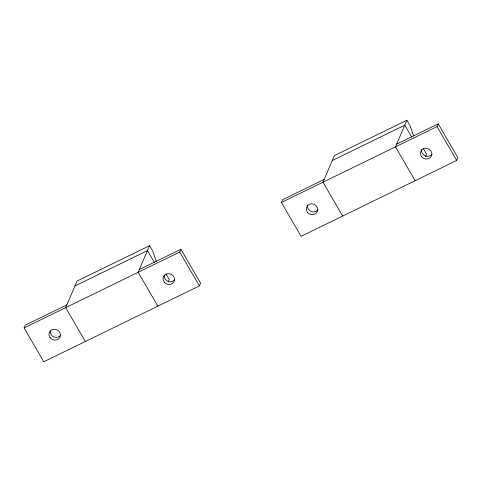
<?xml version="1.0" encoding="UTF-8"?>
<svg xmlns="http://www.w3.org/2000/svg" width="482" height="482" viewBox="0 0 482 482"><rect width="100%" height="100%" fill="white"/><g stroke="black" fill="none" stroke-linecap="round" stroke-linejoin="round"><path stroke-width="0.72" d="M139.34 269.534L180.901 249.272L200.59 283.127L199.403 285.892L43.784 361.759L24.1 327.905L25.281 325.139L66.847 304.877M156.252 261.419L152.77 251.206L149.565 245.687L138.159 272.294L157.843 306.154M24.1 327.905L179.72 252.032L180.901 249.272M168.194 282.012L169.248 279.542L166.037 274.023M396.65 144.088L438.216 123.826L457.9 157.68L456.719 160.446L301.099 236.313L281.41 202.458L282.597 199.693L324.157 179.431M413.562 135.972L410.08 125.76L406.874 120.241L395.469 146.847L415.153 180.708M281.41 202.458L437.029 126.585L438.216 123.826M425.504 156.566L426.558 154.095L423.347 148.577M149.565 245.687L77.066 281.03L65.66 307.637L85.35 341.497M406.874 120.241L334.375 155.584L322.97 182.19L342.66 216.05M74.951 285.965L147.45 250.616L154.505 262.756M332.261 160.518L404.76 125.169L411.815 137.31M437.029 126.585L456.719 160.446M179.72 252.032L199.403 285.892M317.867 209.917A5.802 5.38 23.2 0 1 310.926 211.357A5.802 5.38 23.2 0 1 307.594 205.139M432.155 153.999A5.802 5.38 23.2 0 1 425.172 155.837A5.802 5.38 23.2 0 1 421.648 149.528M60.557 335.364A5.802 5.38 23.2 0 1 53.803 336.888A5.802 5.38 23.2 0 1 50.218 330.965M174.617 279.759A5.802 5.38 23.2 0 1 167.67 281.199A5.802 5.38 23.2 0 1 164.338 274.975M307.42 212.249A5.802 5.38 23.2 0 0 317.295 211.7A5.802 5.38 23.2 0 0 311.39 203.814A5.802 5.38 23.2 0 0 307.42 212.249M421.479 156.638A5.802 5.38 23.2 0 0 431.348 156.09A5.802 5.38 23.2 0 0 425.449 148.209A5.802 5.38 23.2 0 0 421.479 156.638M50.11 337.695A5.802 5.38 23.2 0 0 59.985 337.147A5.802 5.38 23.2 0 0 54.08 329.26A5.802 5.38 23.2 0 0 50.11 337.695M164.169 282.084A5.802 5.38 23.2 0 0 174.038 281.536A5.802 5.38 23.2 0 0 168.14 273.656A5.802 5.38 23.2 0 0 164.169 282.084"/></g></svg>
